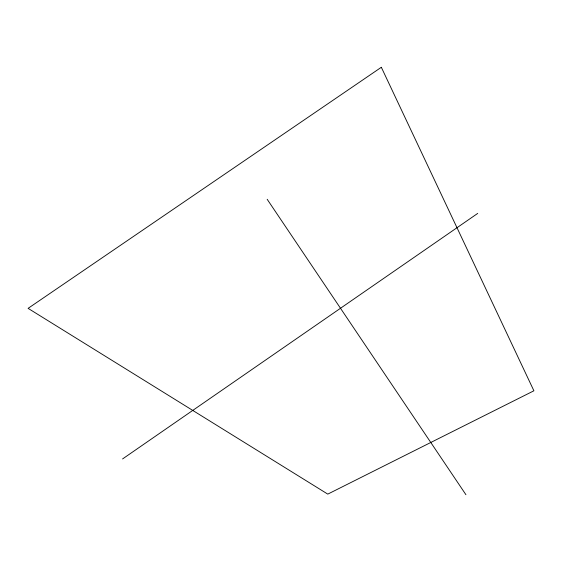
<?xml version="1.0" encoding="UTF-8"?>
<svg xmlns="http://www.w3.org/2000/svg" width="562" height="562" viewBox="0 0 562 562"><rect width="100%" height="100%" fill="white"/><g stroke="black" fill="none" stroke-linecap="round" stroke-linejoin="round"><path stroke-width="0.84" d="M122.565 458.943L477.721 213.391M267.182 199.292L465.933 494.715M381.331 67.285L28.1 308.355L327.779 494.117L533.9 390.794L381.331 67.285"/></g></svg>
